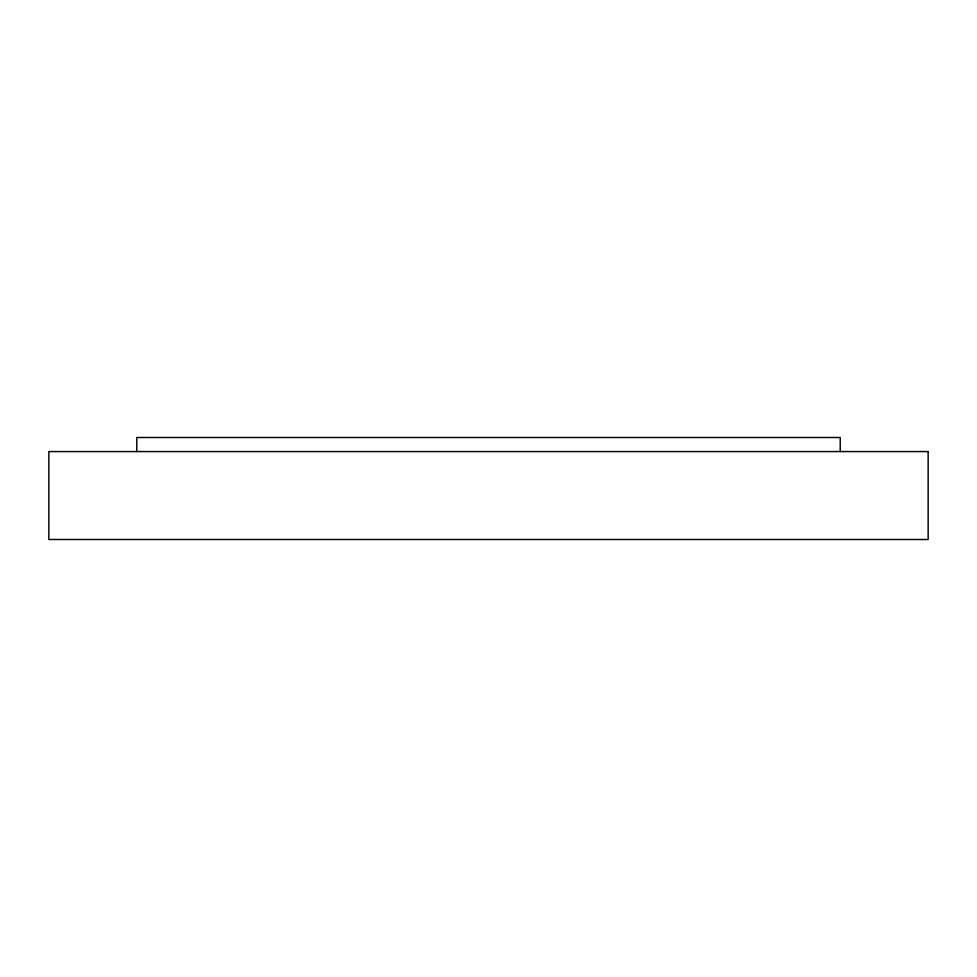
<?xml version="1.0" encoding="UTF-8"?>
<svg xmlns="http://www.w3.org/2000/svg" width="977" height="977" viewBox="0 0 977 977"><rect width="100%" height="100%" fill="white"/><g stroke="black" fill="none" stroke-linecap="round" stroke-linejoin="round"><path stroke-width="1.47" d="M840.22 451.569L840.22 437.501L136.78 437.501L136.78 451.569M928.15 451.569L48.85 451.569L48.85 539.499L928.15 539.499L928.15 451.569"/></g></svg>
